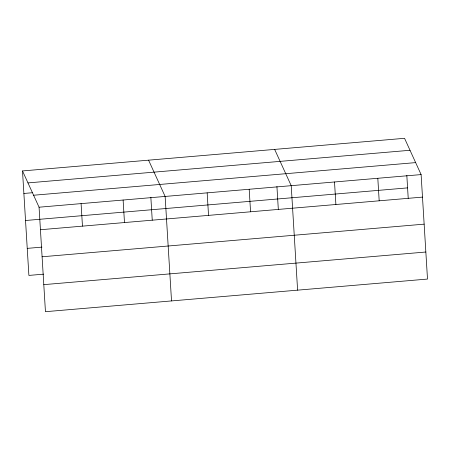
<?xml version="1.0" encoding="UTF-8"?>
<svg xmlns="http://www.w3.org/2000/svg" width="450" height="450" viewBox="0 0 450 450"><rect width="100%" height="100%" fill="white"/><g stroke="black" fill="none" stroke-linecap="round" stroke-linejoin="round"><path stroke-width="0.67" d="M22.5 170.938L404.55 138.308L421.11 174.583L427.5 279.062L45.45 311.692L39.06 207.208L22.5 170.938L28.89 275.417L43.599 274.162M27.962 182.908L410.017 150.278M23.878 193.461L32.282 192.741M33.593 195.238L415.648 162.613M39.06 207.208L421.11 174.583M25.532 220.506L407.582 187.881M40.432 229.731L422.488 197.106M27.236 248.372L41.946 247.118M42.092 256.776L424.142 224.151M43.796 284.642L425.846 252.017M274.652 149.4L291.212 185.676L297.602 290.154M148.579 160.172L165.133 196.442L171.523 300.926M406.822 175.399L408.223 198.326M377.809 178.279L379.187 200.801M334.513 181.98L335.891 204.502M276.924 186.491L278.325 209.419M249.188 189.264L250.566 211.787M207.163 192.853L208.536 215.376M150.846 197.257L152.246 220.191M123.109 200.031L124.487 222.553M81.084 203.619L82.462 226.142"/></g></svg>
